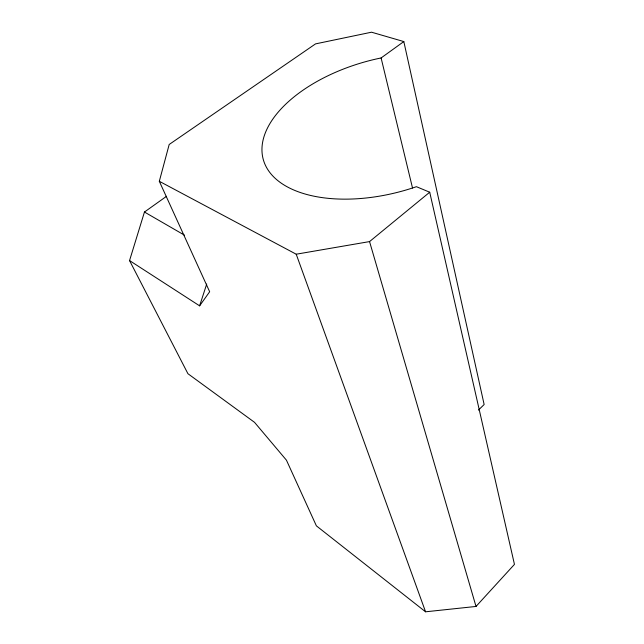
<?xml version="1.0" encoding="UTF-8"?>
<svg xmlns="http://www.w3.org/2000/svg" width="644" height="644" viewBox="0 0 644 644"><rect width="100%" height="100%" fill="white"/><g stroke="black" fill="none" stroke-linecap="round" stroke-linejoin="round"><path stroke-width="0.97" d="M166.522 196.307L144.457 212.029L129.549 260.57L199.608 305.844L209.662 291.74L159.318 181.294L169.187 144.481L315.544 43.881L371.532 32.2L403.82 41.562L484.143 404.529L478.46 410.075M199.608 305.844L206.708 284.044M129.549 260.57L187.927 373.705L254.525 422.335L286.443 460.178L316.389 525.858L425.563 611.8L476.013 606.447L514.451 564.386L429.709 192.218L416.418 186.688A125.226 67.25 -15.3 0 1 263.243 159.382A125.226 67.25 -15.3 0 1 381.103 57.952L403.82 41.562M159.318 181.294L296.216 254.211L369.551 241.589L429.709 192.218M144.457 212.029L184.425 235.132M296.216 254.211L425.563 611.8M369.551 241.589L476.013 606.447M381.103 57.952L412.522 188.016"/></g></svg>
